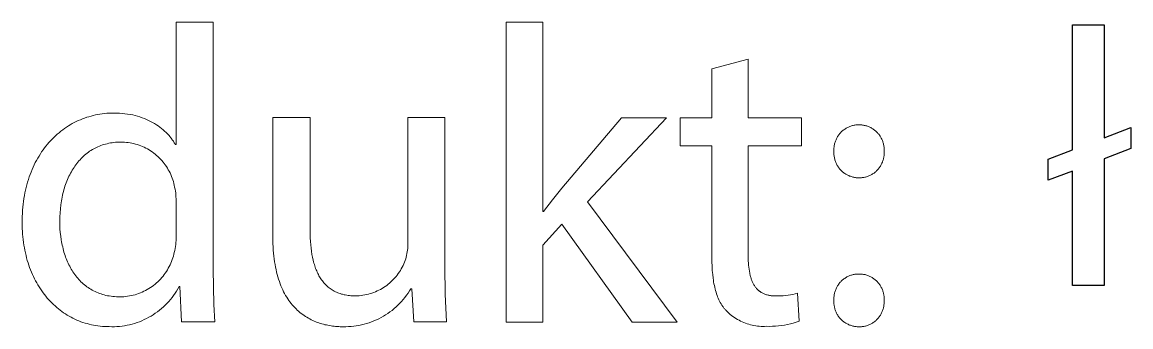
# Model space of a CAD drawing. Header units: millimetres. Extents: x 4001 to 9794, y -321 to 3726.
# Drawn here: x 7739.2 to 7891.7, y -67.1 to -25.3 of the extents above; entities that cross this region are included whole.
import ezdxf

# ---------------------------------------------------------------- set-up
doc = ezdxf.new("R2010")
doc.units = ezdxf.units.MM
doc.header["$MEASUREMENT"] = 0
doc.layers.add('Domyślny', color=7, linetype='Continuous', true_color=0x000000)

msp = doc.modelspace()

# ---------------------------------------------------------------- linework, layer by layer
at = {"layer": 'Domyślny', "color": 18, "lineweight": 15, "true_color": 0x000000}
for p, q in [((7760.38, -42.03), (7760.38, -25.27)), ((7760.38, -25.27), (7765.49, -25.27)), ((7765.49, -25.27), (7765.49, -59.18)), ((7805.76, -66.44), (7805.76, -25.25)), ((7805.76, -25.25), (7810.81, -25.25)), ((7810.81, -25.25), (7810.81, -51.26)), ((7834.07, -31.64), (7839.07, -30.31)), ((7839.07, -30.31), (7839.07, -38.37)), ((7834.07, -38.37), (7834.07, -31.64)), ((7748.69, -38.14), (7749, -38.07)), ((7749, -38.07), (7749.3, -38)), ((7749.3, -38), (7749.61, -37.93)), ((7749.61, -37.93), (7749.92, -37.88)), ((7749.92, -37.88), (7750.23, -37.84)), ((7750.23, -37.84), (7750.54, -37.8)), ((7750.54, -37.8), (7750.86, -37.77)), ((7750.86, -37.77), (7751.18, -37.75)), ((7751.18, -37.75), (7751.5, -37.74)), ((7751.5, -37.74), (7751.82, -37.73)), ((7751.82, -37.73), (7752.21, -37.74)), ((7752.21, -37.74), (7752.6, -37.75)), ((7752.6, -37.75), (7752.98, -37.78)), ((7752.98, -37.78), (7753.35, -37.82)), ((7753.35, -37.82), (7753.72, -37.87)), ((7753.72, -37.87), (7754.07, -37.93)), ((7754.07, -37.93), (7754.42, -38)), ((7754.42, -38), (7754.76, -38.08)), ((7754.76, -38.08), (7755.09, -38.17)), ((7745.31, -39.68), (7745.57, -39.51)), ((7745.57, -39.51), (7745.84, -39.35)), ((7745.84, -39.35), (7746.11, -39.19)), ((7746.11, -39.19), (7746.38, -39.05)), ((7746.38, -39.05), (7746.66, -38.91)), ((7746.66, -38.91), (7746.94, -38.77)), ((7746.94, -38.77), (7747.23, -38.65)), ((7747.23, -38.65), (7747.51, -38.53)), ((7747.51, -38.53), (7747.8, -38.42)), ((7747.8, -38.42), (7748.1, -38.32)), ((7748.1, -38.32), (7748.39, -38.23)), ((7748.39, -38.23), (7748.69, -38.14)), ((7755.09, -38.17), (7755.41, -38.27)), ((7755.41, -38.27), (7755.72, -38.38)), ((7755.72, -38.38), (7756.03, -38.49)), ((7756.03, -38.49), (7756.32, -38.62)), ((7756.32, -38.62), (7756.61, -38.75)), ((7756.61, -38.75), (7756.89, -38.88)), ((7756.89, -38.88), (7757.16, -39.03)), ((7757.16, -39.03), (7757.42, -39.18)), ((7757.42, -39.18), (7757.68, -39.34)), ((7757.68, -39.34), (7757.92, -39.5)), ((7757.92, -39.5), (7758.16, -39.67)), ((7773.69, -54.8), (7773.69, -38.36)), ((7773.69, -38.36), (7778.82, -38.36)), ((7778.82, -38.36), (7778.82, -53.91)), ((7792.27, -55.59), (7792.27, -38.36)), ((7792.27, -38.36), (7797.36, -38.36)), ((7797.36, -38.36), (7797.36, -58.79)), ((7813.42, -48.06), (7821.65, -38.37)), ((7827.81, -38.37), (7816.95, -49.91)), ((7821.65, -38.37), (7827.81, -38.37)), ((7829.73, -42.25), (7829.73, -38.37)), ((7829.73, -38.37), (7834.07, -38.37)), ((7839.07, -38.37), (7846.38, -38.37)), ((7846.38, -38.37), (7846.38, -42.25)), ((7852.84, -39.66), (7852.95, -39.61)), ((7852.95, -39.61), (7853.06, -39.57)), ((7853.06, -39.57), (7853.17, -39.53)), ((7853.17, -39.53), (7853.28, -39.49)), ((7853.28, -39.49), (7853.4, -39.46)), ((7853.4, -39.46), (7853.51, -39.43)), ((7853.51, -39.43), (7853.63, -39.41)), ((7853.63, -39.41), (7853.74, -39.39)), ((7853.74, -39.39), (7853.86, -39.37)), ((7853.86, -39.37), (7853.98, -39.36)), ((7853.98, -39.36), (7854.1, -39.35)), ((7854.1, -39.35), (7854.21, -39.35)), ((7854.21, -39.35), (7854.33, -39.35)), ((7854.33, -39.35), (7854.45, -39.35)), ((7854.45, -39.35), (7854.56, -39.36)), ((7854.56, -39.36), (7854.68, -39.37)), ((7854.68, -39.37), (7854.8, -39.38)), ((7854.8, -39.38), (7854.91, -39.4)), ((7854.91, -39.4), (7855.03, -39.42)), ((7855.03, -39.42), (7855.14, -39.45)), ((7855.14, -39.45), (7855.25, -39.48)), ((7855.25, -39.48), (7855.37, -39.51)), ((7855.37, -39.51), (7855.48, -39.55)), ((7855.48, -39.55), (7855.59, -39.59)), ((7855.59, -39.59), (7855.69, -39.63)), ((7855.69, -39.63), (7855.8, -39.68)), ((7743.36, -41.3), (7743.58, -41.07)), ((7743.58, -41.07), (7743.82, -40.85)), ((7743.82, -40.85), (7744.05, -40.64)), ((7744.05, -40.64), (7744.3, -40.43)), ((7744.3, -40.43), (7744.54, -40.23)), ((7744.54, -40.23), (7744.79, -40.04)), ((7744.79, -40.04), (7745.05, -39.86)), ((7745.05, -39.86), (7745.31, -39.68)), ((7758.16, -39.67), (7758.38, -39.85)), ((7758.38, -39.85), (7758.6, -40.03)), ((7758.6, -40.03), (7758.81, -40.21)), ((7758.81, -40.21), (7759.01, -40.4)), ((7759.01, -40.4), (7759.2, -40.59)), ((7759.2, -40.59), (7759.38, -40.79)), ((7759.38, -40.79), (7759.55, -40.99)), ((7759.55, -40.99), (7759.63, -41.09)), ((7759.63, -41.09), (7759.71, -41.19)), ((7851.24, -41.17), (7851.3, -41.07)), ((7851.3, -41.07), (7851.36, -40.97)), ((7851.36, -40.97), (7851.42, -40.87)), ((7851.42, -40.87), (7851.49, -40.77)), ((7851.49, -40.77), (7851.56, -40.68)), ((7851.56, -40.68), (7851.64, -40.59)), ((7851.64, -40.59), (7851.71, -40.5)), ((7851.71, -40.5), (7851.79, -40.41)), ((7851.79, -40.41), (7851.87, -40.33)), ((7851.87, -40.33), (7851.96, -40.24)), ((7851.96, -40.24), (7852.05, -40.17)), ((7852.05, -40.17), (7852.14, -40.09)), ((7852.14, -40.09), (7852.23, -40.02)), ((7852.23, -40.02), (7852.33, -39.95)), ((7852.33, -39.95), (7852.43, -39.89)), ((7852.43, -39.89), (7852.53, -39.82)), ((7852.53, -39.82), (7852.63, -39.77)), ((7852.63, -39.77), (7852.74, -39.71)), ((7852.74, -39.71), (7852.84, -39.66)), ((7855.8, -39.68), (7855.91, -39.73)), ((7855.91, -39.73), (7856.01, -39.79)), ((7856.01, -39.79), (7856.11, -39.84)), ((7856.11, -39.84), (7856.21, -39.91)), ((7856.21, -39.91), (7856.31, -39.97)), ((7856.31, -39.97), (7856.4, -40.04)), ((7856.4, -40.04), (7856.49, -40.11)), ((7856.49, -40.11), (7856.58, -40.19)), ((7856.58, -40.19), (7856.67, -40.27)), ((7856.67, -40.27), (7856.75, -40.35)), ((7856.75, -40.35), (7856.83, -40.43)), ((7856.83, -40.43), (7856.91, -40.52)), ((7856.91, -40.52), (7856.99, -40.61)), ((7856.99, -40.61), (7857.06, -40.7)), ((7857.06, -40.7), (7857.13, -40.79)), ((7857.13, -40.79), (7857.19, -40.89)), ((7857.19, -40.89), (7857.26, -40.99)), ((7857.26, -40.99), (7857.32, -41.09)), ((7857.32, -41.09), (7857.37, -41.19)), ((7742.09, -42.8), (7742.29, -42.53)), ((7742.29, -42.53), (7742.49, -42.27)), ((7742.49, -42.27), (7742.7, -42.02)), ((7742.7, -42.02), (7742.91, -41.77)), ((7742.91, -41.77), (7743.13, -41.53)), ((7743.13, -41.53), (7743.36, -41.3)), ((7749.06, -42.65), (7748.87, -42.76)), ((7749.25, -42.55), (7749.06, -42.65)), ((7749.44, -42.45), (7749.25, -42.55)), ((7749.64, -42.36), (7749.44, -42.45)), ((7749.85, -42.27), (7749.64, -42.36)), ((7750.05, -42.19), (7749.85, -42.27)), ((7750.26, -42.12), (7750.05, -42.19)), ((7750.47, -42.05), (7750.26, -42.12)), ((7750.69, -41.99), (7750.47, -42.05)), ((7750.91, -41.94), (7750.69, -41.99)), ((7751.13, -41.89), (7750.91, -41.94)), ((7751.36, -41.84), (7751.13, -41.89)), ((7751.59, -41.81), (7751.36, -41.84)), ((7751.82, -41.78), (7751.59, -41.81)), ((7752.06, -41.75), (7751.82, -41.78)), ((7752.29, -41.74), (7752.06, -41.75)), ((7752.54, -41.73), (7752.29, -41.74)), ((7752.78, -41.72), (7752.54, -41.73)), ((7753.04, -41.73), (7752.78, -41.72)), ((7753.29, -41.74), (7753.04, -41.73)), ((7753.55, -41.76), (7753.29, -41.74)), ((7753.8, -41.79), (7753.55, -41.76)), ((7754.05, -41.83), (7753.8, -41.79)), ((7754.3, -41.88), (7754.05, -41.83)), ((7754.55, -41.93), (7754.3, -41.88)), ((7754.8, -41.99), (7754.55, -41.93)), ((7755.04, -42.07), (7754.8, -41.99)), ((7755.29, -42.15), (7755.04, -42.07)), ((7755.53, -42.24), (7755.29, -42.15)), ((7755.76, -42.33), (7755.53, -42.24)), ((7756, -42.44), (7755.76, -42.33)), ((7756.22, -42.55), (7756, -42.44)), ((7756.45, -42.67), (7756.22, -42.55)), ((7756.67, -42.8), (7756.45, -42.67)), ((7759.71, -41.19), (7759.79, -41.3)), ((7759.79, -41.3), (7759.87, -41.4)), ((7759.87, -41.4), (7759.94, -41.5)), ((7759.94, -41.5), (7760.01, -41.61)), ((7760.01, -41.61), (7760.08, -41.71)), ((7760.08, -41.71), (7760.14, -41.82)), ((7760.14, -41.82), (7760.21, -41.93)), ((7760.21, -41.93), (7760.27, -42.03)), ((7760.27, -42.03), (7760.38, -42.03)), ((7834.07, -42.25), (7829.73, -42.25)), ((7834.07, -57.57), (7834.07, -42.25)), ((7846.38, -42.25), (7839.07, -42.25)), ((7839.07, -42.25), (7839.07, -57.39)), ((7850.85, -42.64), (7850.86, -42.53)), ((7850.85, -42.76), (7850.85, -42.64)), ((7850.86, -42.53), (7850.87, -42.41)), ((7850.87, -42.41), (7850.88, -42.29)), ((7850.88, -42.29), (7850.9, -42.17)), ((7850.9, -42.17), (7850.92, -42.06)), ((7850.92, -42.06), (7850.95, -41.94)), ((7850.95, -41.94), (7850.98, -41.83)), ((7850.98, -41.83), (7851.02, -41.72)), ((7851.02, -41.72), (7851.05, -41.61)), ((7851.05, -41.61), (7851.1, -41.49)), ((7851.1, -41.49), (7851.14, -41.39)), ((7851.14, -41.39), (7851.19, -41.28)), ((7851.19, -41.28), (7851.24, -41.17)), ((7857.37, -41.19), (7857.42, -41.3)), ((7857.42, -41.3), (7857.47, -41.4)), ((7857.47, -41.4), (7857.52, -41.51)), ((7857.52, -41.51), (7857.56, -41.62)), ((7857.56, -41.62), (7857.59, -41.73)), ((7857.59, -41.73), (7857.63, -41.84)), ((7857.63, -41.84), (7857.66, -41.95)), ((7857.66, -41.95), (7857.68, -42.07)), ((7857.68, -42.07), (7857.7, -42.18)), ((7857.7, -42.18), (7857.72, -42.3)), ((7857.72, -42.3), (7857.74, -42.41)), ((7857.74, -42.41), (7857.75, -42.53)), ((7857.75, -42.53), (7857.75, -42.65)), ((7857.75, -42.65), (7857.75, -42.76)), ((7741.19, -44.24), (7741.36, -43.94)), ((7741.36, -43.94), (7741.54, -43.64)), ((7741.54, -43.64), (7741.72, -43.35)), ((7741.72, -43.35), (7741.9, -43.07)), ((7741.9, -43.07), (7742.09, -42.8)), ((7747.18, -44.14), (7747.03, -44.3)), ((7747.33, -43.97), (7747.18, -44.14)), ((7747.49, -43.82), (7747.33, -43.97)), ((7747.65, -43.67), (7747.49, -43.82)), ((7747.81, -43.52), (7747.65, -43.67)), ((7747.98, -43.38), (7747.81, -43.52)), ((7748.15, -43.25), (7747.98, -43.38)), ((7748.32, -43.12), (7748.15, -43.25)), ((7748.5, -42.99), (7748.32, -43.12)), ((7748.68, -42.87), (7748.5, -42.99)), ((7748.87, -42.76), (7748.68, -42.87)), ((7756.89, -42.93), (7756.67, -42.8)), ((7757.1, -43.08), (7756.89, -42.93)), ((7757.31, -43.23), (7757.1, -43.08)), ((7757.51, -43.38), (7757.31, -43.23)), ((7757.7, -43.55), (7757.51, -43.38)), ((7757.89, -43.72), (7757.7, -43.55)), ((7758.08, -43.89), (7757.89, -43.72)), ((7758.26, -44.07), (7758.08, -43.89)), ((7758.43, -44.26), (7758.26, -44.07)), ((7850.85, -42.88), (7850.85, -42.76)), ((7850.86, -43), (7850.85, -42.88)), ((7850.85, -43.12), (7850.86, -43)), ((7850.85, -43.23), (7850.85, -43.12)), ((7850.86, -43.35), (7850.85, -43.23)), ((7850.86, -43.47), (7850.86, -43.35)), ((7850.87, -43.59), (7850.86, -43.47)), ((7850.89, -43.71), (7850.87, -43.59)), ((7850.91, -43.83), (7850.89, -43.71)), ((7850.93, -43.94), (7850.91, -43.83)), ((7850.96, -44.06), (7850.93, -43.94)), ((7850.99, -44.17), (7850.96, -44.06)), ((7851.03, -44.29), (7850.99, -44.17)), ((7857.62, -44.16), (7857.59, -44.28)), ((7857.65, -44.05), (7857.62, -44.16)), ((7857.68, -43.93), (7857.65, -44.05)), ((7857.7, -43.82), (7857.68, -43.93)), ((7857.72, -43.7), (7857.7, -43.82)), ((7857.74, -43.59), (7857.72, -43.7)), ((7857.75, -43.47), (7857.74, -43.59)), ((7857.75, -42.76), (7857.75, -42.88)), ((7857.75, -42.88), (7857.75, -43)), ((7857.75, -43), (7857.75, -43.11)), ((7857.75, -43.11), (7857.75, -43.23)), ((7857.75, -43.23), (7857.75, -43.35)), ((7857.75, -43.35), (7857.75, -43.47)), ((7740.44, -45.83), (7740.58, -45.5)), ((7740.58, -45.5), (7740.72, -45.17)), ((7740.72, -45.17), (7740.87, -44.85)), ((7740.87, -44.85), (7741.03, -44.54)), ((7741.03, -44.54), (7741.19, -44.24)), ((7746.1, -45.59), (7745.99, -45.79)), ((7746.22, -45.39), (7746.1, -45.59)), ((7746.35, -45.2), (7746.22, -45.39)), ((7746.48, -45.01), (7746.35, -45.2)), ((7746.61, -44.83), (7746.48, -45.01)), ((7746.75, -44.65), (7746.61, -44.83)), ((7746.89, -44.47), (7746.75, -44.65)), ((7747.03, -44.3), (7746.89, -44.47)), ((7758.59, -44.46), (7758.43, -44.26)), ((7758.75, -44.66), (7758.59, -44.46)), ((7758.9, -44.86), (7758.75, -44.66)), ((7759.05, -45.07), (7758.9, -44.86)), ((7759.19, -45.29), (7759.05, -45.07)), ((7759.32, -45.51), (7759.19, -45.29)), ((7759.44, -45.73), (7759.32, -45.51)), ((7759.55, -45.96), (7759.44, -45.73)), ((7851.07, -44.4), (7851.03, -44.29)), ((7851.11, -44.51), (7851.07, -44.4)), ((7851.16, -44.62), (7851.11, -44.51)), ((7851.21, -44.72), (7851.16, -44.62)), ((7851.26, -44.83), (7851.21, -44.72)), ((7851.32, -44.93), (7851.26, -44.83)), ((7851.38, -45.03), (7851.32, -44.93)), ((7851.45, -45.13), (7851.38, -45.03)), ((7851.52, -45.23), (7851.45, -45.13)), ((7851.59, -45.33), (7851.52, -45.23)), ((7851.66, -45.42), (7851.59, -45.33)), ((7851.74, -45.51), (7851.66, -45.42)), ((7851.82, -45.59), (7851.74, -45.51)), ((7851.91, -45.68), (7851.82, -45.59)), ((7851.99, -45.76), (7851.91, -45.68)), ((7856.73, -45.66), (7856.64, -45.74)), ((7856.81, -45.58), (7856.73, -45.66)), ((7856.89, -45.49), (7856.81, -45.58)), ((7856.97, -45.4), (7856.89, -45.49)), ((7857.04, -45.31), (7856.97, -45.4)), ((7857.11, -45.22), (7857.04, -45.31)), ((7857.18, -45.12), (7857.11, -45.22)), ((7857.24, -45.02), (7857.18, -45.12)), ((7857.3, -44.92), (7857.24, -45.02)), ((7857.36, -44.82), (7857.3, -44.92)), ((7857.41, -44.71), (7857.36, -44.82)), ((7857.46, -44.61), (7857.41, -44.71)), ((7857.51, -44.5), (7857.46, -44.61)), ((7857.55, -44.39), (7857.51, -44.5)), ((7857.59, -44.28), (7857.55, -44.39)), ((7739.86, -47.58), (7739.96, -47.22)), ((7739.96, -47.22), (7740.07, -46.86)), ((7740.07, -46.86), (7740.19, -46.51)), ((7740.19, -46.51), (7740.31, -46.17)), ((7740.31, -46.17), (7740.44, -45.83)), ((7745.37, -47.08), (7745.28, -47.31)), ((7745.46, -46.86), (7745.37, -47.08)), ((7745.56, -46.64), (7745.46, -46.86)), ((7745.66, -46.42), (7745.56, -46.64)), ((7745.76, -46.2), (7745.66, -46.42)), ((7745.87, -45.99), (7745.76, -46.2)), ((7745.99, -45.79), (7745.87, -45.99)), ((7759.66, -46.19), (7759.55, -45.96)), ((7759.76, -46.43), (7759.66, -46.19)), ((7759.85, -46.67), (7759.76, -46.43)), ((7759.93, -46.91), (7759.85, -46.67)), ((7760.01, -47.15), (7759.93, -46.91)), ((7760.07, -47.4), (7760.01, -47.15)), ((7852.08, -45.83), (7851.99, -45.76)), ((7852.18, -45.91), (7852.08, -45.83)), ((7852.27, -45.98), (7852.18, -45.91)), ((7852.37, -46.05), (7852.27, -45.98)), ((7852.47, -46.11), (7852.37, -46.05)), ((7852.57, -46.17), (7852.47, -46.11)), ((7852.67, -46.23), (7852.57, -46.17)), ((7852.78, -46.28), (7852.67, -46.23)), ((7852.89, -46.33), (7852.78, -46.28)), ((7853, -46.38), (7852.89, -46.33)), ((7853.11, -46.42), (7853, -46.38)), ((7853.22, -46.46), (7853.11, -46.42)), ((7853.34, -46.49), (7853.22, -46.46)), ((7853.45, -46.52), (7853.34, -46.49)), ((7853.57, -46.55), (7853.45, -46.52)), ((7853.68, -46.57), (7853.57, -46.55)), ((7853.8, -46.59), (7853.68, -46.57)), ((7853.92, -46.61), (7853.8, -46.59)), ((7854.04, -46.62), (7853.92, -46.61)), ((7854.15, -46.62), (7854.04, -46.62)), ((7854.27, -46.62), (7854.15, -46.62)), ((7854.39, -46.62), (7854.27, -46.62)), ((7854.51, -46.62), (7854.39, -46.62)), ((7854.63, -46.61), (7854.51, -46.62)), ((7854.74, -46.6), (7854.63, -46.61)), ((7854.86, -46.59), (7854.74, -46.6)), ((7854.98, -46.57), (7854.86, -46.59)), ((7855.09, -46.55), (7854.98, -46.57)), ((7855.21, -46.52), (7855.09, -46.55)), ((7855.32, -46.49), (7855.21, -46.52)), ((7855.43, -46.45), (7855.32, -46.49)), ((7855.54, -46.41), (7855.43, -46.45)), ((7855.65, -46.37), (7855.54, -46.41)), ((7855.76, -46.32), (7855.65, -46.37)), ((7855.87, -46.27), (7855.76, -46.32)), ((7855.97, -46.22), (7855.87, -46.27)), ((7856.07, -46.16), (7855.97, -46.22)), ((7856.18, -46.1), (7856.07, -46.16)), ((7856.27, -46.03), (7856.18, -46.1)), ((7856.37, -45.97), (7856.27, -46.03)), ((7856.46, -45.89), (7856.37, -45.97)), ((7856.55, -45.82), (7856.46, -45.89)), ((7856.64, -45.74), (7856.55, -45.82)), ((7739.52, -49.08), (7739.6, -48.7)), ((7739.6, -48.7), (7739.68, -48.32)), ((7739.68, -48.32), (7739.77, -47.95)), ((7739.77, -47.95), (7739.86, -47.58)), ((7744.83, -48.76), (7744.77, -49.02)), ((7744.89, -48.51), (7744.83, -48.76)), ((7744.96, -48.27), (7744.89, -48.51)), ((7745.03, -48.02), (7744.96, -48.27)), ((7745.11, -47.78), (7745.03, -48.02)), ((7745.19, -47.55), (7745.11, -47.78)), ((7745.28, -47.31), (7745.19, -47.55)), ((7760.13, -47.65), (7760.07, -47.4)), ((7760.19, -47.91), (7760.13, -47.65)), ((7760.25, -48.17), (7760.19, -47.91)), ((7760.29, -48.44), (7760.25, -48.17)), ((7760.33, -48.71), (7760.29, -48.44)), ((7760.35, -48.98), (7760.33, -48.71)), ((7812.15, -49.64), (7813.42, -48.06)), ((7739.31, -50.68), (7739.35, -50.27)), ((7739.35, -50.27), (7739.4, -49.87)), ((7739.4, -49.87), (7739.46, -49.47)), ((7739.46, -49.47), (7739.52, -49.08)), ((7744.57, -50.07), (7744.54, -50.33)), ((7744.62, -49.8), (7744.57, -50.07)), ((7744.66, -49.54), (7744.62, -49.8)), ((7744.71, -49.28), (7744.66, -49.54)), ((7744.77, -49.02), (7744.71, -49.28)), ((7760.37, -49.25), (7760.35, -48.98)), ((7760.38, -49.52), (7760.37, -49.25)), ((7760.38, -49.79), (7760.38, -49.52)), ((7760.38, -54.67), (7760.38, -49.79)), ((7810.93, -51.26), (7812.15, -49.64)), ((7816.95, -49.91), (7829.31, -66.44)), ((7739.23, -51.93), (7739.25, -51.51)), ((7739.25, -51.51), (7739.27, -51.09)), ((7739.27, -51.09), (7739.31, -50.68)), ((7744.43, -51.44), (7744.4, -52.01)), ((7744.47, -50.88), (7744.43, -51.44)), ((7744.54, -50.33), (7744.47, -50.88)), ((7810.81, -51.26), (7810.93, -51.26)), ((7739.22, -52.36), (7739.23, -51.93)), ((7739.22, -52.8), (7739.22, -52.36)), ((7739.22, -53.2), (7739.22, -52.8)), ((7739.24, -53.59), (7739.22, -53.2)), ((7744.4, -52.01), (7744.39, -52.58)), ((7744.39, -52.58), (7744.4, -53.11)), ((7744.4, -53.11), (7744.42, -53.64)), ((7813.42, -52.99), (7810.81, -55.89)), ((7823.1, -66.44), (7813.42, -52.99)), ((7739.25, -53.98), (7739.24, -53.59)), ((7739.28, -54.37), (7739.25, -53.98)), ((7739.31, -54.75), (7739.28, -54.37)), ((7739.36, -55.12), (7739.31, -54.75)), ((7744.42, -53.64), (7744.46, -54.15)), ((7744.46, -54.15), (7744.52, -54.66)), ((7744.52, -54.66), (7744.59, -55.16)), ((7760.38, -54.95), (7760.38, -54.67)), ((7773.71, -55.7), (7773.69, -54.8)), ((7778.82, -53.91), (7778.83, -54.41)), ((7778.83, -54.41), (7778.84, -54.89)), ((7739.4, -55.5), (7739.36, -55.12)), ((7739.46, -55.86), (7739.4, -55.5)), ((7739.52, -56.23), (7739.46, -55.86)), ((7739.59, -56.58), (7739.52, -56.23)), ((7744.59, -55.16), (7744.64, -55.41)), ((7744.64, -55.41), (7744.68, -55.65)), ((7744.68, -55.65), (7744.73, -55.89)), ((7744.73, -55.89), (7744.79, -56.13)), ((7744.79, -56.13), (7744.85, -56.37)), ((7744.85, -56.37), (7744.91, -56.6)), ((7760.2, -56.6), (7760.25, -56.32)), ((7760.25, -56.32), (7760.3, -56.05)), ((7760.3, -56.05), (7760.33, -55.78)), ((7760.33, -55.78), (7760.36, -55.5)), ((7760.36, -55.5), (7760.38, -55.22)), ((7760.38, -55.22), (7760.38, -54.95)), ((7773.73, -56.13), (7773.71, -55.7)), ((7773.75, -56.56), (7773.73, -56.13)), ((7778.84, -54.89), (7778.87, -55.36)), ((7778.87, -55.36), (7778.9, -55.82)), ((7778.9, -55.82), (7778.95, -56.27)), ((7778.95, -56.27), (7779, -56.71)), ((7792.21, -56.56), (7792.24, -56.32)), ((7792.24, -56.32), (7792.25, -56.08)), ((7792.25, -56.08), (7792.27, -55.83)), ((7792.27, -55.83), (7792.27, -55.59)), ((7810.81, -55.89), (7810.81, -66.44)), ((7739.66, -56.94), (7739.59, -56.58)), ((7739.75, -57.29), (7739.66, -56.94)), ((7739.83, -57.63), (7739.75, -57.29)), ((7739.93, -57.97), (7739.83, -57.63)), ((7744.91, -56.6), (7744.97, -56.83)), ((7744.97, -56.83), (7745.05, -57.06)), ((7745.05, -57.06), (7745.12, -57.29)), ((7745.12, -57.29), (7745.2, -57.51)), ((7745.2, -57.51), (7745.28, -57.73)), ((7745.28, -57.73), (7745.37, -57.94)), ((7759.76, -58.11), (7759.85, -57.87)), ((7759.85, -57.87), (7759.94, -57.62)), ((7759.94, -57.62), (7760.01, -57.37)), ((7760.01, -57.37), (7760.07, -57.12)), ((7760.07, -57.12), (7760.13, -56.87)), ((7760.13, -56.87), (7760.2, -56.6)), ((7773.79, -56.97), (7773.75, -56.56)), ((7773.83, -57.38), (7773.79, -56.97)), ((7773.87, -57.77), (7773.83, -57.38)), ((7773.93, -58.15), (7773.87, -57.77)), ((7779, -56.71), (7779.07, -57.14)), ((7779.07, -57.14), (7779.15, -57.55)), ((7779.15, -57.55), (7779.24, -57.95)), ((7791.89, -57.98), (7791.96, -57.75)), ((7791.96, -57.75), (7792.02, -57.52)), ((7792.02, -57.52), (7792.08, -57.28)), ((7792.08, -57.28), (7792.13, -57.04)), ((7792.13, -57.04), (7792.17, -56.8)), ((7792.17, -56.8), (7792.21, -56.56)), ((7834.08, -58.18), (7834.07, -57.57)), ((7839.07, -57.39), (7839.07, -57.71)), ((7839.07, -57.71), (7839.08, -58.03)), ((7740.03, -58.3), (7739.93, -57.97)), ((7740.14, -58.63), (7740.03, -58.3)), ((7740.25, -58.96), (7740.14, -58.63)), ((7740.38, -59.27), (7740.25, -58.96)), ((7740.5, -59.59), (7740.38, -59.27)), ((7745.37, -57.94), (7745.46, -58.16)), ((7745.46, -58.16), (7745.56, -58.37)), ((7745.56, -58.37), (7745.65, -58.57)), ((7745.65, -58.57), (7745.76, -58.77)), ((7745.76, -58.77), (7745.86, -58.97)), ((7745.86, -58.97), (7745.98, -59.17)), ((7745.98, -59.17), (7746.09, -59.36)), ((7746.09, -59.36), (7746.21, -59.55)), ((7759.05, -59.5), (7759.19, -59.28)), ((7759.19, -59.28), (7759.32, -59.06)), ((7759.32, -59.06), (7759.44, -58.83)), ((7759.44, -58.83), (7759.56, -58.59)), ((7759.56, -58.59), (7759.66, -58.36)), ((7759.66, -58.36), (7759.76, -58.11)), ((7765.49, -59.18), (7765.51, -61.6)), ((7773.99, -58.52), (7773.93, -58.15)), ((7774.06, -58.89), (7773.99, -58.52)), ((7774.13, -59.24), (7774.06, -58.89)), ((7774.21, -59.59), (7774.13, -59.24)), ((7779.24, -57.95), (7779.29, -58.15)), ((7779.29, -58.15), (7779.34, -58.34)), ((7779.34, -58.34), (7779.4, -58.53)), ((7779.4, -58.53), (7779.45, -58.72)), ((7779.45, -58.72), (7779.52, -58.9)), ((7779.52, -58.9), (7779.58, -59.08)), ((7779.58, -59.08), (7779.65, -59.25)), ((7779.65, -59.25), (7779.72, -59.42)), ((7779.72, -59.42), (7779.79, -59.59)), ((7791.09, -59.56), (7791.23, -59.35)), ((7791.23, -59.35), (7791.36, -59.13)), ((7791.36, -59.13), (7791.48, -58.91)), ((7791.48, -58.91), (7791.6, -58.68)), ((7791.6, -58.68), (7791.71, -58.45)), ((7791.71, -58.45), (7791.81, -58.21)), ((7791.81, -58.21), (7791.89, -57.98)), ((7797.36, -58.79), (7797.41, -62.61)), ((7834.1, -58.77), (7834.08, -58.18)), ((7834.13, -59.34), (7834.1, -58.77)), ((7834.18, -59.89), (7834.13, -59.34)), ((7839.08, -58.03), (7839.09, -58.33)), ((7839.09, -58.33), (7839.12, -58.62)), ((7839.12, -58.62), (7839.14, -58.91)), ((7839.14, -58.91), (7839.18, -59.19)), ((7839.18, -59.19), (7839.22, -59.45)), ((7839.22, -59.45), (7839.27, -59.71)), ((7740.64, -59.89), (7740.5, -59.59)), ((7740.77, -60.2), (7740.64, -59.89)), ((7740.92, -60.49), (7740.77, -60.2)), ((7741.07, -60.78), (7740.92, -60.49)), ((7741.23, -61.07), (7741.07, -60.78)), ((7746.21, -59.55), (7746.33, -59.73)), ((7746.33, -59.73), (7746.46, -59.91)), ((7746.46, -59.91), (7746.59, -60.08)), ((7746.59, -60.08), (7746.73, -60.26)), ((7746.73, -60.26), (7746.87, -60.42)), ((7746.87, -60.42), (7747.01, -60.58)), ((7747.01, -60.58), (7747.16, -60.74)), ((7747.16, -60.74), (7747.31, -60.9)), ((7747.31, -60.9), (7747.47, -61.04)), ((7757.69, -61.07), (7757.88, -60.9)), ((7757.88, -60.9), (7758.07, -60.72)), ((7758.07, -60.72), (7758.25, -60.53)), ((7758.25, -60.53), (7758.42, -60.34)), ((7758.42, -60.34), (7758.59, -60.14)), ((7758.59, -60.14), (7758.75, -59.93)), ((7758.75, -59.93), (7758.9, -59.72)), ((7758.9, -59.72), (7759.05, -59.5)), ((7774.29, -59.92), (7774.21, -59.59)), ((7774.39, -60.25), (7774.29, -59.92)), ((7774.48, -60.56), (7774.39, -60.25)), ((7774.59, -60.87), (7774.48, -60.56)), ((7774.69, -61.17), (7774.59, -60.87)), ((7779.79, -59.59), (7779.87, -59.76)), ((7779.87, -59.76), (7779.95, -59.92)), ((7779.95, -59.92), (7780.03, -60.07)), ((7780.03, -60.07), (7780.12, -60.22)), ((7780.12, -60.22), (7780.21, -60.37)), ((7780.21, -60.37), (7780.31, -60.52)), ((7780.31, -60.52), (7780.4, -60.66)), ((7780.4, -60.66), (7780.5, -60.8)), ((7780.5, -60.8), (7780.61, -60.93)), ((7780.61, -60.93), (7780.72, -61.06)), ((7789.75, -61.08), (7789.94, -60.91)), ((7789.94, -60.91), (7790.12, -60.74)), ((7790.12, -60.74), (7790.3, -60.56)), ((7790.3, -60.56), (7790.47, -60.37)), ((7790.47, -60.37), (7790.64, -60.18)), ((7790.64, -60.18), (7790.8, -59.98)), ((7790.8, -59.98), (7790.95, -59.77)), ((7790.95, -59.77), (7791.09, -59.56)), ((7834.24, -60.42), (7834.18, -59.89)), ((7834.27, -60.68), (7834.24, -60.42)), ((7834.31, -60.93), (7834.27, -60.68)), ((7834.36, -61.18), (7834.31, -60.93)), ((7839.27, -59.71), (7839.29, -59.84)), ((7839.29, -59.84), (7839.32, -59.96)), ((7839.32, -59.96), (7839.35, -60.08)), ((7839.35, -60.08), (7839.38, -60.2)), ((7839.38, -60.2), (7839.42, -60.31)), ((7839.42, -60.31), (7839.45, -60.43)), ((7839.45, -60.43), (7839.49, -60.54)), ((7839.49, -60.54), (7839.53, -60.65)), ((7839.53, -60.65), (7839.57, -60.75)), ((7839.57, -60.75), (7839.61, -60.86)), ((7839.61, -60.86), (7839.66, -60.96)), ((7839.66, -60.96), (7839.7, -61.06)), ((7851.64, -61.07), (7851.71, -60.98)), ((7851.71, -60.98), (7851.79, -60.9)), ((7851.79, -60.9), (7851.87, -60.81)), ((7851.87, -60.81), (7851.96, -60.73)), ((7851.96, -60.73), (7852.05, -60.65)), ((7852.05, -60.65), (7852.14, -60.58)), ((7852.14, -60.58), (7852.23, -60.51)), ((7852.23, -60.51), (7852.33, -60.44)), ((7852.33, -60.44), (7852.43, -60.37)), ((7852.43, -60.37), (7852.53, -60.31)), ((7852.53, -60.31), (7852.63, -60.25)), ((7852.63, -60.25), (7852.74, -60.2)), ((7852.74, -60.2), (7852.84, -60.15)), ((7852.84, -60.15), (7852.95, -60.1)), ((7852.95, -60.1), (7853.06, -60.06)), ((7853.06, -60.06), (7853.17, -60.02)), ((7853.17, -60.02), (7853.28, -59.98)), ((7853.28, -59.98), (7853.4, -59.95)), ((7853.4, -59.95), (7853.51, -59.92)), ((7853.51, -59.92), (7853.63, -59.9)), ((7853.63, -59.9), (7853.74, -59.88)), ((7853.74, -59.88), (7853.86, -59.86)), ((7853.86, -59.86), (7853.98, -59.85)), ((7853.98, -59.85), (7854.1, -59.84)), ((7854.1, -59.84), (7854.21, -59.84)), ((7854.21, -59.84), (7854.33, -59.84)), ((7854.33, -59.84), (7854.45, -59.84)), ((7854.45, -59.84), (7854.56, -59.84)), ((7854.56, -59.84), (7854.68, -59.85)), ((7854.68, -59.85), (7854.8, -59.87)), ((7854.8, -59.87), (7854.91, -59.89)), ((7854.91, -59.89), (7855.03, -59.91)), ((7855.03, -59.91), (7855.14, -59.93)), ((7855.14, -59.93), (7855.25, -59.96)), ((7855.25, -59.96), (7855.37, -59.99)), ((7855.37, -59.99), (7855.48, -60.03)), ((7855.48, -60.03), (7855.59, -60.07)), ((7855.59, -60.07), (7855.69, -60.12)), ((7855.69, -60.12), (7855.8, -60.16)), ((7855.8, -60.16), (7855.91, -60.22)), ((7855.91, -60.22), (7856.01, -60.27)), ((7856.01, -60.27), (7856.11, -60.33)), ((7856.11, -60.33), (7856.21, -60.39)), ((7856.21, -60.39), (7856.31, -60.46)), ((7856.31, -60.46), (7856.4, -60.53)), ((7856.4, -60.53), (7856.49, -60.6)), ((7856.49, -60.6), (7856.58, -60.67)), ((7856.58, -60.67), (7856.67, -60.75)), ((7856.67, -60.75), (7856.75, -60.83)), ((7856.75, -60.83), (7856.83, -60.92)), ((7856.83, -60.92), (7856.91, -61)), ((7741.39, -61.35), (7741.23, -61.07)), ((7741.56, -61.62), (7741.39, -61.35)), ((7741.73, -61.89), (7741.56, -61.62)), ((7741.91, -62.15), (7741.73, -61.89)), ((7742.09, -62.41), (7741.91, -62.15)), ((7742.28, -62.66), (7742.09, -62.41)), ((7747.47, -61.04), (7747.63, -61.19)), ((7747.63, -61.19), (7747.79, -61.33)), ((7747.79, -61.33), (7747.96, -61.46)), ((7747.96, -61.46), (7748.13, -61.59)), ((7748.13, -61.59), (7748.31, -61.71)), ((7748.31, -61.71), (7748.49, -61.83)), ((7748.49, -61.83), (7748.67, -61.94)), ((7748.67, -61.94), (7748.86, -62.05)), ((7748.86, -62.05), (7749.05, -62.15)), ((7749.05, -62.15), (7749.25, -62.25)), ((7749.25, -62.25), (7749.45, -62.34)), ((7749.45, -62.34), (7749.66, -62.43)), ((7749.66, -62.43), (7749.86, -62.51)), ((7749.86, -62.51), (7750.08, -62.58)), ((7755.24, -62.53), (7755.48, -62.43)), ((7755.48, -62.43), (7755.72, -62.33)), ((7755.72, -62.33), (7755.96, -62.22)), ((7755.96, -62.22), (7756.19, -62.11)), ((7756.19, -62.11), (7756.42, -61.98)), ((7756.42, -61.98), (7756.64, -61.85)), ((7756.64, -61.85), (7756.86, -61.71)), ((7756.86, -61.71), (7757.08, -61.56)), ((7757.08, -61.56), (7757.29, -61.41)), ((7757.29, -61.41), (7757.49, -61.24)), ((7757.49, -61.24), (7757.69, -61.07)), ((7760.24, -62.48), (7760.04, -62.77)), ((7760.43, -62.19), (7760.24, -62.48)), ((7760.62, -61.88), (7760.43, -62.19)), ((7760.79, -61.57), (7760.62, -61.88)), ((7760.88, -61.57), (7760.79, -61.57)), ((7761.13, -66.43), (7760.88, -61.57)), ((7765.51, -61.6), (7765.58, -64.02)), ((7774.81, -61.46), (7774.69, -61.17)), ((7774.93, -61.74), (7774.81, -61.46)), ((7775.05, -62.01), (7774.93, -61.74)), ((7775.18, -62.27), (7775.05, -62.01)), ((7775.31, -62.53), (7775.18, -62.27)), ((7780.72, -61.06), (7780.83, -61.18)), ((7780.83, -61.18), (7780.94, -61.3)), ((7780.94, -61.3), (7781.06, -61.42)), ((7781.06, -61.42), (7781.18, -61.53)), ((7781.18, -61.53), (7781.31, -61.64)), ((7781.31, -61.64), (7781.44, -61.74)), ((7781.44, -61.74), (7781.57, -61.84)), ((7781.57, -61.84), (7781.71, -61.94)), ((7781.71, -61.94), (7781.85, -62.03)), ((7781.85, -62.03), (7781.99, -62.11)), ((7781.99, -62.11), (7782.14, -62.2)), ((7782.14, -62.2), (7782.3, -62.27)), ((7782.3, -62.27), (7782.45, -62.34)), ((7782.45, -62.34), (7782.61, -62.41)), ((7782.61, -62.41), (7782.78, -62.47)), ((7782.78, -62.47), (7782.95, -62.53)), ((7787.08, -62.53), (7787.32, -62.46)), ((7787.32, -62.46), (7787.56, -62.37)), ((7787.56, -62.37), (7787.8, -62.28)), ((7787.8, -62.28), (7788.03, -62.17)), ((7788.03, -62.17), (7788.26, -62.06)), ((7788.26, -62.06), (7788.49, -61.95)), ((7788.49, -61.95), (7788.71, -61.82)), ((7788.71, -61.82), (7788.93, -61.69)), ((7788.93, -61.69), (7789.14, -61.55)), ((7789.14, -61.55), (7789.35, -61.4)), ((7789.35, -61.4), (7789.55, -61.24)), ((7789.55, -61.24), (7789.75, -61.08)), ((7792.29, -62.47), (7792.08, -62.76)), ((7792.49, -62.17), (7792.29, -62.47)), ((7792.67, -61.86), (7792.49, -62.17)), ((7792.79, -61.86), (7792.67, -61.86)), ((7793.06, -66.43), (7792.79, -61.86)), ((7834.41, -61.42), (7834.36, -61.18)), ((7834.46, -61.66), (7834.41, -61.42)), ((7834.51, -61.9), (7834.46, -61.66)), ((7834.58, -62.12), (7834.51, -61.9)), ((7834.64, -62.34), (7834.58, -62.12)), ((7834.71, -62.56), (7834.64, -62.34)), ((7839.7, -61.06), (7839.75, -61.15)), ((7839.75, -61.15), (7839.8, -61.25)), ((7839.8, -61.25), (7839.86, -61.34)), ((7839.86, -61.34), (7839.91, -61.42)), ((7839.91, -61.42), (7839.97, -61.51)), ((7839.97, -61.51), (7840.03, -61.59)), ((7840.03, -61.59), (7840.09, -61.68)), ((7840.09, -61.68), (7840.15, -61.75)), ((7840.15, -61.75), (7840.22, -61.83)), ((7840.22, -61.83), (7840.29, -61.9)), ((7840.29, -61.9), (7840.36, -61.97)), ((7840.36, -61.97), (7840.43, -62.04)), ((7840.43, -62.04), (7840.46, -62.07)), ((7840.46, -62.07), (7840.5, -62.11)), ((7840.5, -62.11), (7840.54, -62.14)), ((7840.54, -62.14), (7840.58, -62.17)), ((7840.58, -62.17), (7840.62, -62.2)), ((7840.62, -62.2), (7840.66, -62.23)), ((7840.66, -62.23), (7840.7, -62.26)), ((7840.7, -62.26), (7840.74, -62.29)), ((7840.74, -62.29), (7840.78, -62.31)), ((7840.78, -62.31), (7840.82, -62.34)), ((7840.82, -62.34), (7840.86, -62.37)), ((7840.86, -62.37), (7840.91, -62.39)), ((7840.91, -62.39), (7841, -62.44)), ((7841, -62.44), (7841.09, -62.49)), ((7841.09, -62.49), (7841.18, -62.53)), ((7845.53, -62.57), (7845.86, -62.49)), ((7845.86, -62.49), (7846.07, -66.32)), ((7850.92, -62.54), (7850.95, -62.43)), ((7850.95, -62.43), (7850.98, -62.32)), ((7850.98, -62.32), (7851.02, -62.2)), ((7851.02, -62.2), (7851.05, -62.09)), ((7851.05, -62.09), (7851.1, -61.98)), ((7851.1, -61.98), (7851.14, -61.87)), ((7851.14, -61.87), (7851.19, -61.76)), ((7851.19, -61.76), (7851.24, -61.66)), ((7851.24, -61.66), (7851.3, -61.56)), ((7851.3, -61.56), (7851.36, -61.45)), ((7851.36, -61.45), (7851.42, -61.36)), ((7851.42, -61.36), (7851.49, -61.26)), ((7851.49, -61.26), (7851.56, -61.16)), ((7851.56, -61.16), (7851.64, -61.07)), ((7856.91, -61), (7856.99, -61.09)), ((7856.99, -61.09), (7857.06, -61.18)), ((7857.06, -61.18), (7857.13, -61.28)), ((7857.13, -61.28), (7857.19, -61.37)), ((7857.19, -61.37), (7857.26, -61.47)), ((7857.26, -61.47), (7857.32, -61.57)), ((7857.32, -61.57), (7857.37, -61.68)), ((7857.37, -61.68), (7857.42, -61.78)), ((7857.42, -61.78), (7857.47, -61.89)), ((7857.47, -61.89), (7857.52, -62)), ((7857.52, -62), (7857.56, -62.1)), ((7857.56, -62.1), (7857.59, -62.22)), ((7857.59, -62.22), (7857.63, -62.33)), ((7857.63, -62.33), (7857.66, -62.44)), ((7857.66, -62.44), (7857.68, -62.55)), ((7742.47, -62.9), (7742.28, -62.66)), ((7742.67, -63.14), (7742.47, -62.9)), ((7742.88, -63.37), (7742.67, -63.14)), ((7743.08, -63.59), (7742.88, -63.37)), ((7743.3, -63.81), (7743.08, -63.59)), ((7743.52, -64.03), (7743.3, -63.81)), ((7743.74, -64.23), (7743.52, -64.03)), ((7750.08, -62.58), (7750.29, -62.65)), ((7750.29, -62.65), (7750.51, -62.71)), ((7750.51, -62.71), (7750.74, -62.77)), ((7750.74, -62.77), (7750.97, -62.82)), ((7750.97, -62.82), (7751.2, -62.86)), ((7751.2, -62.86), (7751.44, -62.9)), ((7751.44, -62.9), (7751.68, -62.93)), ((7751.68, -62.93), (7751.92, -62.95)), ((7751.92, -62.95), (7752.17, -62.97)), ((7752.17, -62.97), (7752.43, -62.98)), ((7752.43, -62.98), (7752.69, -62.98)), ((7752.69, -62.98), (7752.95, -62.98)), ((7752.95, -62.98), (7753.21, -62.96)), ((7753.21, -62.96), (7753.47, -62.94)), ((7753.47, -62.94), (7753.72, -62.9)), ((7753.72, -62.9), (7753.98, -62.86)), ((7753.98, -62.86), (7754.24, -62.81)), ((7754.24, -62.81), (7754.49, -62.75)), ((7754.49, -62.75), (7754.74, -62.69)), ((7754.74, -62.69), (7754.99, -62.61)), ((7754.99, -62.61), (7755.24, -62.53)), ((7759.14, -63.86), (7758.89, -64.11)), ((7759.38, -63.6), (7759.14, -63.86)), ((7759.61, -63.33), (7759.38, -63.6)), ((7759.83, -63.05), (7759.61, -63.33)), ((7760.04, -62.77), (7759.83, -63.05)), ((7765.58, -64.02), (7765.71, -66.43)), ((7775.45, -62.77), (7775.31, -62.53)), ((7775.6, -63.01), (7775.45, -62.77)), ((7775.74, -63.24), (7775.6, -63.01)), ((7775.89, -63.46), (7775.74, -63.24)), ((7776.05, -63.68), (7775.89, -63.46)), ((7776.21, -63.88), (7776.05, -63.68)), ((7776.37, -64.08), (7776.21, -63.88)), ((7782.95, -62.53), (7783.12, -62.59)), ((7783.12, -62.59), (7783.29, -62.63)), ((7783.29, -62.63), (7783.48, -62.68)), ((7783.48, -62.68), (7783.66, -62.72)), ((7783.66, -62.72), (7783.85, -62.75)), ((7783.85, -62.75), (7784.04, -62.78)), ((7784.04, -62.78), (7784.24, -62.8)), ((7784.24, -62.8), (7784.44, -62.82)), ((7784.44, -62.82), (7784.65, -62.83)), ((7784.65, -62.83), (7784.86, -62.84)), ((7784.86, -62.84), (7785.07, -62.84)), ((7785.07, -62.84), (7785.33, -62.83)), ((7785.33, -62.83), (7785.58, -62.82)), ((7785.58, -62.82), (7785.84, -62.79)), ((7785.84, -62.79), (7786.09, -62.76)), ((7786.09, -62.76), (7786.34, -62.71)), ((7786.34, -62.71), (7786.59, -62.66)), ((7786.59, -62.66), (7786.84, -62.6)), ((7786.84, -62.6), (7787.08, -62.53)), ((7791.15, -63.86), (7790.89, -64.12)), ((7791.4, -63.6), (7791.15, -63.86)), ((7791.63, -63.33), (7791.4, -63.6)), ((7791.86, -63.05), (7791.63, -63.33)), ((7792.08, -62.76), (7791.86, -63.05)), ((7797.41, -62.61), (7797.59, -66.43)), ((7834.79, -62.77), (7834.71, -62.56)), ((7834.86, -62.98), (7834.79, -62.77)), ((7834.95, -63.18), (7834.86, -62.98)), ((7835.04, -63.38), (7834.95, -63.18)), ((7835.13, -63.56), (7835.04, -63.38)), ((7835.23, -63.75), (7835.13, -63.56)), ((7835.33, -63.93), (7835.23, -63.75)), ((7835.38, -64.01), (7835.33, -63.93)), ((7835.44, -64.1), (7835.38, -64.01)), ((7841.18, -62.53), (7841.27, -62.57)), ((7841.27, -62.57), (7841.37, -62.61)), ((7841.37, -62.61), (7841.47, -62.65)), ((7841.47, -62.65), (7841.57, -62.68)), ((7841.57, -62.68), (7841.68, -62.71)), ((7841.68, -62.71), (7841.79, -62.74)), ((7841.79, -62.74), (7841.9, -62.76)), ((7841.9, -62.76), (7842.01, -62.78)), ((7842.01, -62.78), (7842.12, -62.8)), ((7842.12, -62.8), (7842.24, -62.82)), ((7842.24, -62.82), (7842.36, -62.83)), ((7842.36, -62.83), (7842.48, -62.84)), ((7842.48, -62.84), (7842.61, -62.85)), ((7842.61, -62.85), (7842.74, -62.85)), ((7842.74, -62.85), (7842.87, -62.85)), ((7842.87, -62.85), (7843.2, -62.85)), ((7843.2, -62.85), (7843.54, -62.84)), ((7843.54, -62.84), (7843.87, -62.83)), ((7843.87, -62.83), (7844.21, -62.79)), ((7844.21, -62.79), (7844.54, -62.75)), ((7844.54, -62.75), (7844.87, -62.7)), ((7844.87, -62.7), (7845.2, -62.64)), ((7845.2, -62.64), (7845.53, -62.57)), ((7850.85, -63.13), (7850.86, -63.01)), ((7850.85, -63.25), (7850.85, -63.13)), ((7850.85, -63.37), (7850.85, -63.25)), ((7850.86, -63.48), (7850.85, -63.37)), ((7850.85, -63.6), (7850.86, -63.48)), ((7850.85, -63.72), (7850.85, -63.6)), ((7850.86, -63.84), (7850.85, -63.72)), ((7850.86, -63.01), (7850.87, -62.89)), ((7850.86, -63.96), (7850.86, -63.84)), ((7850.88, -64.07), (7850.86, -63.96)), ((7850.87, -62.89), (7850.88, -62.78)), ((7850.88, -62.78), (7850.9, -62.66)), ((7850.9, -62.66), (7850.92, -62.54)), ((7857.68, -62.55), (7857.7, -62.67)), ((7857.7, -62.67), (7857.72, -62.78)), ((7857.72, -62.78), (7857.74, -62.9)), ((7857.74, -63.95), (7857.73, -64.07)), ((7857.74, -62.9), (7857.75, -63.02)), ((7857.75, -63.84), (7857.74, -63.95)), ((7857.75, -63.02), (7857.75, -63.13)), ((7857.75, -63.13), (7857.75, -63.25)), ((7857.75, -63.25), (7857.75, -63.37)), ((7857.75, -63.37), (7857.75, -63.48)), ((7857.75, -63.48), (7857.75, -63.6)), ((7857.75, -63.6), (7857.75, -63.72)), ((7857.75, -63.72), (7857.75, -63.84)), ((7743.97, -64.43), (7743.74, -64.23)), ((7744.2, -64.62), (7743.97, -64.43)), ((7744.43, -64.81), (7744.2, -64.62)), ((7744.67, -64.99), (7744.43, -64.81)), ((7744.92, -65.16), (7744.67, -64.99)), ((7745.17, -65.32), (7744.92, -65.16)), ((7745.42, -65.48), (7745.17, -65.32)), ((7745.68, -65.63), (7745.42, -65.48)), ((7757.24, -65.43), (7756.94, -65.62)), ((7757.53, -65.23), (7757.24, -65.43)), ((7757.82, -65.03), (7757.53, -65.23)), ((7758.1, -64.81), (7757.82, -65.03)), ((7758.37, -64.59), (7758.1, -64.81)), ((7758.64, -64.35), (7758.37, -64.59)), ((7758.89, -64.11), (7758.64, -64.35)), ((7776.54, -64.27), (7776.37, -64.08)), ((7776.71, -64.46), (7776.54, -64.27)), ((7776.88, -64.63), (7776.71, -64.46)), ((7777.06, -64.8), (7776.88, -64.63)), ((7777.24, -64.96), (7777.06, -64.8)), ((7777.42, -65.12), (7777.24, -64.96)), ((7777.61, -65.27), (7777.42, -65.12)), ((7777.8, -65.41), (7777.61, -65.27)), ((7777.99, -65.54), (7777.8, -65.41)), ((7778.18, -65.67), (7777.99, -65.54)), ((7789.19, -65.45), (7788.89, -65.64)), ((7789.5, -65.25), (7789.19, -65.45)), ((7789.79, -65.05), (7789.5, -65.25)), ((7790.08, -64.83), (7789.79, -65.05)), ((7790.36, -64.6), (7790.08, -64.83)), ((7790.63, -64.36), (7790.36, -64.6)), ((7790.89, -64.12), (7790.63, -64.36)), ((7835.49, -64.18), (7835.44, -64.1)), ((7835.55, -64.27), (7835.49, -64.18)), ((7835.61, -64.35), (7835.55, -64.27)), ((7835.67, -64.43), (7835.61, -64.35)), ((7835.73, -64.51), (7835.67, -64.43)), ((7835.79, -64.58), (7835.73, -64.51)), ((7835.86, -64.66), (7835.79, -64.58)), ((7835.92, -64.73), (7835.86, -64.66)), ((7835.99, -64.81), (7835.92, -64.73)), ((7836.06, -64.88), (7835.99, -64.81)), ((7836.23, -65.05), (7836.06, -64.88)), ((7836.41, -65.22), (7836.23, -65.05)), ((7836.59, -65.38), (7836.41, -65.22)), ((7836.78, -65.53), (7836.59, -65.38)), ((7836.97, -65.68), (7836.78, -65.53)), ((7850.89, -64.19), (7850.88, -64.07)), ((7850.91, -64.31), (7850.89, -64.19)), ((7850.94, -64.42), (7850.91, -64.31)), ((7850.96, -64.54), (7850.94, -64.42)), ((7850.99, -64.65), (7850.96, -64.54)), ((7851.03, -64.77), (7850.99, -64.65)), ((7851.07, -64.88), (7851.03, -64.77)), ((7851.11, -64.99), (7851.07, -64.88)), ((7851.16, -65.1), (7851.11, -64.99)), ((7851.21, -65.2), (7851.16, -65.1)), ((7851.27, -65.31), (7851.21, -65.2)), ((7851.32, -65.41), (7851.27, -65.31)), ((7851.39, -65.51), (7851.32, -65.41)), ((7851.45, -65.61), (7851.39, -65.51)), ((7857.24, -65.5), (7857.17, -65.6)), ((7857.3, -65.4), (7857.24, -65.5)), ((7857.36, -65.3), (7857.3, -65.4)), ((7857.41, -65.19), (7857.36, -65.3)), ((7857.46, -65.08), (7857.41, -65.19)), ((7857.5, -64.98), (7857.46, -65.08)), ((7857.55, -64.87), (7857.5, -64.98)), ((7857.59, -64.76), (7857.55, -64.87)), ((7857.62, -64.64), (7857.59, -64.76)), ((7857.65, -64.53), (7857.62, -64.64)), ((7857.68, -64.42), (7857.65, -64.53)), ((7857.7, -64.3), (7857.68, -64.42)), ((7857.72, -64.19), (7857.7, -64.3)), ((7857.73, -64.07), (7857.72, -64.19)), ((7745.94, -65.78), (7745.68, -65.63)), ((7746.2, -65.91), (7745.94, -65.78)), ((7746.47, -66.04), (7746.2, -65.91)), ((7746.74, -66.16), (7746.47, -66.04)), ((7747.02, -66.28), (7746.74, -66.16)), ((7747.3, -66.39), (7747.02, -66.28)), ((7747.58, -66.49), (7747.3, -66.39)), ((7747.87, -66.58), (7747.58, -66.49)), ((7748.15, -66.66), (7747.87, -66.58)), ((7748.45, -66.74), (7748.15, -66.66)), ((7748.74, -66.81), (7748.45, -66.74)), ((7749.04, -66.87), (7748.74, -66.81)), ((7749.34, -66.92), (7749.04, -66.87)), ((7749.64, -66.97), (7749.34, -66.92)), ((7749.95, -67), (7749.64, -66.97)), ((7750.26, -67.03), (7749.95, -67)), ((7750.57, -67.05), (7750.26, -67.03)), ((7750.88, -67.07), (7750.57, -67.05)), ((7751.2, -67.07), (7750.88, -67.07)), ((7751.55, -67.08), (7751.2, -67.07)), ((7751.91, -67.08), (7751.55, -67.08)), ((7752.26, -67.06), (7751.91, -67.08)), ((7752.61, -67.03), (7752.26, -67.06)), ((7752.96, -66.99), (7752.61, -67.03)), ((7753.31, -66.94), (7752.96, -66.99)), ((7753.66, -66.88), (7753.31, -66.94)), ((7754, -66.8), (7753.66, -66.88)), ((7754.35, -66.72), (7754, -66.8)), ((7754.69, -66.62), (7754.35, -66.72)), ((7755.02, -66.51), (7754.69, -66.62)), ((7755.35, -66.39), (7755.02, -66.51)), ((7755.68, -66.25), (7755.35, -66.39)), ((7756, -66.11), (7755.68, -66.25)), ((7756.32, -65.96), (7756, -66.11)), ((7756.63, -65.79), (7756.32, -65.96)), ((7756.94, -65.62), (7756.63, -65.79)), ((7765.71, -66.43), (7761.13, -66.43)), ((7778.38, -65.79), (7778.18, -65.67)), ((7778.58, -65.91), (7778.38, -65.79)), ((7778.78, -66.02), (7778.58, -65.91)), ((7778.98, -66.12), (7778.78, -66.02)), ((7779.18, -66.22), (7778.98, -66.12)), ((7779.39, -66.31), (7779.18, -66.22)), ((7779.59, -66.4), (7779.39, -66.31)), ((7779.8, -66.48), (7779.59, -66.4)), ((7780.01, -66.55), (7779.8, -66.48)), ((7780.22, -66.62), (7780.01, -66.55)), ((7780.43, -66.68), (7780.22, -66.62)), ((7780.64, -66.74), (7780.43, -66.68)), ((7780.85, -66.8), (7780.64, -66.74)), ((7781.06, -66.84), (7780.85, -66.8)), ((7781.27, -66.89), (7781.06, -66.84)), ((7781.48, -66.93), (7781.27, -66.89)), ((7781.7, -66.96), (7781.48, -66.93)), ((7781.91, -66.99), (7781.7, -66.96)), ((7782.12, -67.02), (7781.91, -66.99)), ((7782.33, -67.04), (7782.12, -67.02)), ((7782.54, -67.06), (7782.33, -67.04)), ((7782.75, -67.07), (7782.54, -67.06)), ((7782.96, -67.08), (7782.75, -67.07)), ((7783.17, -67.08), (7782.96, -67.08)), ((7784.1, -67.07), (7783.74, -67.09)), ((7784.46, -67.05), (7784.1, -67.07)), ((7784.81, -67.01), (7784.46, -67.05)), ((7785.17, -66.96), (7784.81, -67.01)), ((7785.53, -66.9), (7785.17, -66.96)), ((7785.88, -66.83), (7785.53, -66.9)), ((7786.23, -66.74), (7785.88, -66.83)), ((7786.58, -66.64), (7786.23, -66.74)), ((7786.92, -66.53), (7786.58, -66.64)), ((7787.26, -66.41), (7786.92, -66.53)), ((7787.6, -66.28), (7787.26, -66.41)), ((7787.93, -66.14), (7787.6, -66.28)), ((7788.25, -65.98), (7787.93, -66.14)), ((7788.57, -65.82), (7788.25, -65.98)), ((7788.89, -65.64), (7788.57, -65.82)), ((7797.59, -66.43), (7793.06, -66.43)), ((7810.81, -66.44), (7805.76, -66.44)), ((7829.31, -66.44), (7823.1, -66.44)), ((7837.17, -65.82), (7836.97, -65.68)), ((7837.38, -65.95), (7837.17, -65.82)), ((7837.59, -66.08), (7837.38, -65.95)), ((7837.8, -66.2), (7837.59, -66.08)), ((7838.01, -66.31), (7837.8, -66.2)), ((7838.23, -66.41), (7838.01, -66.31)), ((7838.46, -66.51), (7838.23, -66.41)), ((7838.69, -66.6), (7838.46, -66.51)), ((7838.92, -66.68), (7838.69, -66.6)), ((7839.15, -66.75), (7838.92, -66.68)), ((7839.38, -66.81), (7839.15, -66.75)), ((7839.62, -66.87), (7839.38, -66.81)), ((7839.86, -66.92), (7839.62, -66.87)), ((7840.1, -66.96), (7839.86, -66.92)), ((7840.34, -66.99), (7840.1, -66.96)), ((7840.58, -67.01), (7840.34, -66.99)), ((7840.83, -67.03), (7840.58, -67.01)), ((7841.07, -67.03), (7840.83, -67.03)), ((7841.31, -67.03), (7841.07, -67.03)), ((7841.56, -67.02), (7841.31, -67.03)), ((7841.97, -67.03), (7841.56, -67.02)), ((7842.39, -67.02), (7841.97, -67.03)), ((7842.81, -67), (7842.39, -67.02)), ((7843.22, -66.97), (7842.81, -67)), ((7843.64, -66.92), (7843.22, -66.97)), ((7844.05, -66.85), (7843.64, -66.92)), ((7844.46, -66.77), (7844.05, -66.85)), ((7844.87, -66.68), (7844.46, -66.77)), ((7845.27, -66.58), (7844.87, -66.68)), ((7845.67, -66.46), (7845.27, -66.58)), ((7846.07, -66.32), (7845.67, -66.46)), ((7851.52, -65.71), (7851.45, -65.61)), ((7851.59, -65.8), (7851.52, -65.71)), ((7851.67, -65.89), (7851.59, -65.8)), ((7851.75, -65.98), (7851.67, -65.89)), ((7851.83, -66.07), (7851.75, -65.98)), ((7851.91, -66.15), (7851.83, -66.07)), ((7852, -66.23), (7851.91, -66.15)), ((7852.09, -66.31), (7852, -66.23)), ((7852.18, -66.38), (7852.09, -66.31)), ((7852.28, -66.45), (7852.18, -66.38)), ((7852.37, -66.52), (7852.28, -66.45)), ((7852.47, -66.58), (7852.37, -66.52)), ((7852.58, -66.64), (7852.47, -66.58)), ((7852.68, -66.7), (7852.58, -66.64)), ((7852.79, -66.75), (7852.68, -66.7)), ((7852.89, -66.8), (7852.79, -66.75)), ((7853, -66.85), (7852.89, -66.8)), ((7853.11, -66.89), (7853, -66.85)), ((7853.22, -66.93), (7853.11, -66.89)), ((7853.34, -66.96), (7853.22, -66.93)), ((7853.45, -66.99), (7853.34, -66.96)), ((7853.57, -67.02), (7853.45, -66.99)), ((7853.68, -67.04), (7853.57, -67.02)), ((7853.8, -67.06), (7853.68, -67.04)), ((7853.92, -67.07), (7853.8, -67.06)), ((7854.04, -67.08), (7853.92, -67.07)), ((7854.63, -67.08), (7854.51, -67.09)), ((7854.74, -67.07), (7854.63, -67.08)), ((7854.86, -67.06), (7854.74, -67.07)), ((7854.97, -67.04), (7854.86, -67.06)), ((7855.09, -67.01), (7854.97, -67.04)), ((7855.2, -66.99), (7855.09, -67.01)), ((7855.32, -66.96), (7855.2, -66.99)), ((7855.43, -66.92), (7855.32, -66.96)), ((7855.54, -66.88), (7855.43, -66.92)), ((7855.65, -66.84), (7855.54, -66.88)), ((7855.76, -66.79), (7855.65, -66.84)), ((7855.86, -66.74), (7855.76, -66.79)), ((7855.97, -66.69), (7855.86, -66.74)), ((7856.07, -66.63), (7855.97, -66.69)), ((7856.17, -66.57), (7856.07, -66.63)), ((7856.27, -66.51), (7856.17, -66.57)), ((7856.36, -66.44), (7856.27, -66.51)), ((7856.46, -66.37), (7856.36, -66.44)), ((7856.55, -66.29), (7856.46, -66.37)), ((7856.64, -66.22), (7856.55, -66.29)), ((7856.72, -66.14), (7856.64, -66.22)), ((7856.81, -66.05), (7856.72, -66.14)), ((7856.89, -65.97), (7856.81, -66.05)), ((7856.96, -65.88), (7856.89, -65.97)), ((7857.04, -65.79), (7856.96, -65.88)), ((7857.11, -65.69), (7857.04, -65.79)), ((7857.17, -65.6), (7857.11, -65.69)), ((7783.38, -67.09), (7783.17, -67.08)), ((7783.74, -67.09), (7783.38, -67.09)), ((7854.16, -67.09), (7854.04, -67.08)), ((7854.27, -67.09), (7854.16, -67.09)), ((7854.39, -67.09), (7854.27, -67.09)), ((7854.51, -67.09), (7854.39, -67.09))]:
    msp.add_line(p, q, dxfattribs=at)
at = {"layer": 'Domyślny'}
for p, q in [((7883.68, -42.79), (7883.68, -25.62)), ((7883.68, -25.62), (7888.01, -25.62)), ((7888.01, -25.62), (7888.01, -41.13)), ((7888.01, -41.13), (7891.68, -39.72)), ((7891.68, -39.72), (7891.68, -42.62)), ((7891.68, -42.62), (7888.01, -44.04)), ((7880.33, -44.07), (7883.68, -42.79)), ((7880.33, -46.97), (7880.33, -44.07)), ((7888.01, -44.04), (7888.01, -61.41)), ((7883.68, -45.7), (7880.33, -46.97)), ((7883.68, -61.41), (7883.68, -45.7)), ((7888.01, -61.41), (7883.68, -61.41))]:
    msp.add_line(p, q, dxfattribs=at)

doc.saveas('drawing.dxf')
